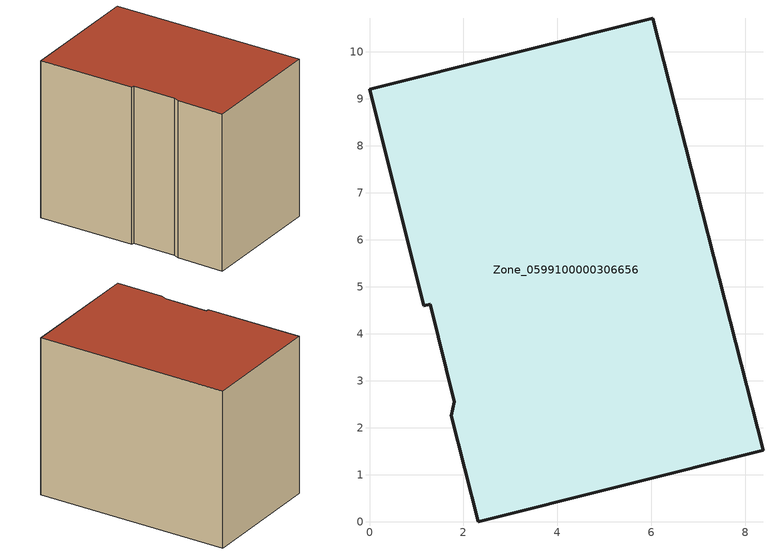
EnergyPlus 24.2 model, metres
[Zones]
Zone_0599100000306656
 floor ground (C_G): 1.3,4.63 1.16,4.59 0,9.2 6.03,10.71 8.37,1.52 2.31,0 1.75,2.25 1.8,2.55 z0
 wall outside (C_F): 8.37,1.52 6.03,10.71 0,9.2 1.16,4.59 1.3,4.63 1.8,2.55 1.75,2.25 2.31,0 8.37,1.52 z0:7.77
 roof outside (C_R): 1.3,4.63 1.8,2.55 1.75,2.25 2.31,0 8.37,1.52 6.03,10.71 0,9.2 1.16,4.59 z7.77
[BUILDING]
Pand.0599100000306656: North Axis=0; Terrain=City; Loads Convergence Tolerance Value=0.04; Temperature Convergence Tolerance Value=0.4; Solar Distribution=FullExterior; Maximum Number of Warmup Days=25; Minimum Number of Warmup Days=1
[Site:Location]
Rotterdam.The.Hague.AP_ZH_NLD Design_Conditions: Latitude=51.96; Longitude=4.45; Time Zone=1; Elevation=-4.5
[SITE:GROUNDTEMPERATURE:BUILDINGSURFACE]
18, 18, 18, 18, 18, 18, 18, 18, 18, 18, 18, 18
[MATERIAL] Thermal Absorptance=0.9; Solar Absorptance=0.7; Visible Absorptance=0.7
Name | Roughness | Thickness | Conductivity | Density | Specific Heat
G.TC.1975-1991 | MediumSmooth | 0.15 | 0.288461 | 540 | 1210
F.TC.1975-1991 | Rough | 0.3 | 0.230769 | 1920 | 840
R.TC.1975-1991 | MediumRough | 0.2 | 0.153846 | 1500 | 1000
[CONSTRUCTION]
C_G: G.TC.1975-1991
C_F: F.TC.1975-1991
C_R: R.TC.1975-1991
[ZONE]
Zone_0599100000306656: Type=1; Multiplier=1; Ceiling Height=Autocalculate; Volume=Autocalculate; Floor Area=autocalculate; Part of Total Floor Area=Yes
[ZONEINFILTRATION:DESIGNFLOWRATE]
Infil_Zone_0599100000306656: Zone or ZoneList or Space or SpaceList=Zone_0599100000306656; Schedule=AlwaysOn; Design Flow Rate Calculation Method=Flow/Area; Flow Rate per Floor Area=0.003; Constant Term Coefficient=1; Temperature Term Coefficient=0; Velocity Term Coefficient=0; Velocity Squared Term Coefficient=0
[HVACTEMPLATE:ZONE:IDEALLOADSAIRSYSTEM]
Zone_0599100000306656: Maximum Heating Supply Air Temperature=50; Minimum Cooling Supply Air Temperature=13; Maximum Heating Supply Air Humidity Ratio=0.0156; Minimum Cooling Supply Air Humidity Ratio=0.0077; Heating Limit=NoLimit; Cooling Limit=NoLimit; Dehumidification Control Type=ConstantSensibleHeatRatio; Cooling Sensible Heat Ratio=0.7; Dehumidification Setpoint=60; Humidification Control Type=None; Humidification Setpoint=30; Outdoor Air Method=None; Outdoor Air Flow Rate per Person=0.00944; Outdoor Air Flow Rate per Zone Floor Area=0; Outdoor Air Flow Rate per Zone=0; Demand Controlled Ventilation Type=None; Outdoor Air Economizer Type=NoEconomizer; Heat Recovery Type=None; Sensible Heat Recovery Effectiveness=0.7; Latent Heat Recovery Effectiveness=0.65
[ZONECONTROL:THERMOSTAT]
ThermostatControl_Zone_0599100000306656: Zone or ZoneList=Zone_0599100000306656; Control Type Schedule=DualSetpointControlType; Control 1=Thermostat_Zone_0599100000306656; Temperature Difference Between Cutout And Setpoint=0
[THERMOSTATSETPOINT:DUALSETPOINT]
Thermostat_Zone_0599100000306656: Heating Setpoint Temperature Schedule=HeatingSetpoint_Zone_0599100000306656; Cooling Setpoint Temperature Schedule=CoolingSetpoint_Zone_0599100000306656
[SCHEDULE:COMPACT]
HeatingSetpoint_Zone_0599100000306656: Through: 12/31, For: AllDays, Until: 24:00, 21
CoolingSetpoint_Zone_0599100000306656: Through: 12/31, For: AllDays, Until: 24:00, 24
DualSetpointControlType: Through: 12/31, For: AllDays, Until: 24:00, 4
AlwaysOn: Through: 12/31, For: AllDays, Until: 24:00, 1
